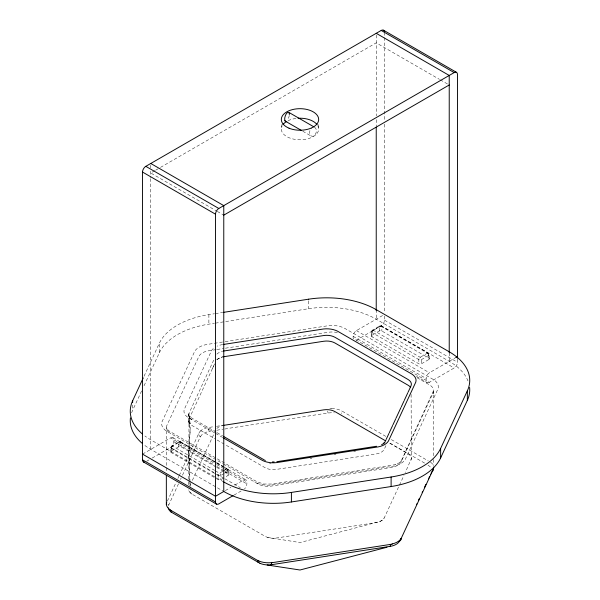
<?xml version="1.0" encoding="UTF-8"?>
<svg xmlns="http://www.w3.org/2000/svg" width="600" height="600" viewBox="0 0 600 600"><rect width="100%" height="100%" fill="white"/><g stroke="black" fill="none" stroke-linecap="round" stroke-linejoin="round"><path stroke-width="0.45" stroke-dasharray="3 2.25" d="M170.715 451.838L171.15 446.445L178.913 441.84L180.21 441.623L214.47 461.287M216.21 432.188L190.485 417.315L188.52 414.99L189.015 417.165L189.015 413.303L214.065 359.332M228.585 474.713L228.405 469.725L224.722 467.205M188.752 484.77L188.79 480.143M188.797 479.22L189.015 416.16L190.208 423.78L188.618 417.87L189.015 416.16M411.097 394.41L411.382 458.55L405.308 472.5M168.465 505.605L178.545 483.713M198.817 433.342L200.062 431.385M144.045 376.215L159.368 343.2A70.028 40.425 0 0 1 208.882 314.618L214.417 313.755M131.64 412.778A70.028 40.425 0 0 1 132.653 410.303L141.683 390.825M144.045 385.748L159.368 352.733L159.368 343.2M214.62 363.847L189.015 419.018A11.67 6.735 0 0 0 192.038 425.528L214.845 438.697M167.37 501.112L176.257 481.95M177.907 478.403L178.898 476.272M179.22 475.567L198.653 433.702A3.51 2.04 52.8 0 0 198.788 433.56M180.517 479.46L181.178 478.035M182.498 475.2L200.28 436.882A4.665 3.683 24.9 0 1 198.653 433.702M189.683 486.188L190.688 484.028M192.353 480.435L214.065 433.658M385.935 445.627L384.27 449.228A11.67 6.735 0 0 1 376.013 453.99L276.3 469.418A11.67 6.735 0 0 1 265.028 467.67L224.73 444.405M267.397 537.338L300 542.558L380.07 521.445L382.275 520.178L384.27 517.838L403.972 475.38M212.392 368.647L214.425 364.478M200.423 436.673L201.765 434.873A13.5 7.942 0.9 0 1 209.01 431.46L212.513 430.605A6.113 5.985 75.9 0 1 213.458 430.515L214.5 430.537M154.83 170.663L150.773 173.002L216.465 210.938M155.64 170.197L159.69 167.858M160.507 167.385L376.23 42.84L439.493 79.365M142.523 454.118L170.58 437.918L216.053 464.168M457.478 359.01L457.478 362.28A4.665 2.692 -60 0 1 454.178 367.995L429.42 382.29L353.123 338.243L353.123 336.33A4.665 2.692 -60 0 1 356.43 330.615L382.987 315.285M146.618 461.272L149.017 459.893M152.212 458.048L170.58 447.442A4.665 2.692 -60 0 0 173.88 441.728L173.88 439.822A4.665 2.692 -60 0 0 170.58 437.918M384.487 316.05L384.487 320.138A4.665 2.692 -60 0 1 381.188 325.853L356.43 340.147A4.665 2.692 -60 0 1 355.515 340.522M215.917 466.95L181.163 446.888A1.868 1.08 0 0 0 178.523 446.888L171.262 451.08A1.868 1.08 0 0 0 171.262 452.603L218.138 479.662A1.868 1.08 0 0 0 220.778 479.662L224.002 477.803M428.737 359.595A1.868 1.08 0 0 0 428.737 358.072L381.862 331.013A1.868 1.08 0 0 0 379.222 331.013L371.962 335.205A1.868 1.08 0 0 0 371.962 336.728L418.838 363.788A1.868 1.08 0 0 0 421.478 363.788L428.737 359.595L428.737 353.88A1.868 1.08 -60 0 0 427.418 353.115L420.158 357.308A1.868 1.08 -60 0 0 418.838 359.595L418.838 363.788M222.683 471.322L219.458 473.183A1.868 1.08 -60 0 0 218.138 475.47L218.138 479.662M223.493 470.857L226.718 468.99A1.868 1.08 -60 0 1 228.038 469.755L228.038 475.47L224.812 477.338M224.002 473.61L220.778 475.47A1.868 1.08 0 0 1 218.138 475.47L171.262 448.41A1.868 1.08 0 0 1 171.262 446.888A1.868 1.08 60 0 1 172.583 446.123L214.605 470.385M224.812 473.145L228.038 471.278A1.868 1.08 0 0 0 228.038 469.755L179.843 441.93L171.262 446.888L171.262 452.603M371.962 336.728L371.962 331.013L380.543 326.055L428.737 353.88A1.868 1.08 0 0 1 428.737 355.403L421.478 359.595A1.868 1.08 0 0 1 418.838 359.595L371.962 332.535A1.868 1.08 0 0 1 371.962 331.013A1.868 1.08 60 0 1 373.282 330.248L420.158 357.308A1.868 1.08 60 0 1 421.478 359.595L421.478 363.788M225.353 490.575L230.895 487.373M234.862 485.092L243.57 480.06A4.665 2.692 -60 0 1 246.877 481.965L246.877 483.87A4.665 2.692 -60 0 1 244.485 488.918M429.42 382.29A4.665 2.692 -60 0 1 426.12 380.385L426.12 378.48A4.665 2.692 -60 0 1 429.42 372.757L455.978 357.428M233.993 495.12L241.972 490.507M216.87 359.475L219.93 357.84M221.212 357.345L223.987 356.31M216.765 430.283L219.817 429.69A27.33 26.685 69 0 1 221.513 429.428L222.877 429.278M222.772 344.55L221.752 344.73A16.35 9.442 0 0 0 217.058 346.178M216.495 426.322L222.975 425.31M224.752 429.045L227.865 428.498A111.907 109.26 68.8 0 1 230.43 428.055L328.043 412.987A6.27 6.165 80.8 0 0 328.38 412.972L331.8 412.725A13.5 7.995 -0.4 0 1 334.41 412.875M215.347 313.612L222.728 312.472M159.368 352.733A70.028 40.425 0 0 1 208.882 324.142L214.417 323.288M215.347 323.145L308.595 308.715A70.028 40.425 0 0 1 376.23 319.185L449.228 361.327A70.028 40.425 0 0 1 468.412 382.087M222.532 342.038L206.4 344.558A18.69 10.793 0 0 0 194.722 351.3L162.03 421.748A18.69 10.793 0 0 0 166.305 430.957L222.84 463.627M225.173 341.632L328.418 325.68A18.69 10.793 0 0 1 344.377 328.147L433.695 379.718A18.69 10.793 0 0 1 437.97 388.928L405.278 459.375A18.69 10.793 0 0 1 393.6 466.118L271.582 484.995A18.69 10.793 0 0 1 255.623 482.528L254.737 482.04M216.263 349.612L208.785 350.767A14.003 8.085 0 0 0 198.877 356.483L166.815 425.565A14.003 8.085 0 0 0 170.445 433.38M217.087 349.478L223.74 348.45M225.397 348.195L328.44 332.257A14.003 8.085 0 0 1 337.455 332.603M310.132 458.46L311.918 458.19M334.17 454.748L335.955 454.47M353.76 451.717L355.538 451.44M329.827 408.75L331.612 408.607M200.077 431.393A13.95 8.655 4 0 1 208.8 427.522L211.237 427.088A30.24 23.85 -24.9 0 1 212.288 426.923L214.042 426.683A72.968 57.547 -24.9 0 0 214.388 426.638M440.303 79.83L447.607 84.045M302.782 131.227L310.665 135.773M217.282 211.403L223.77 215.145M384.487 320.138L457.478 362.28M381.188 325.853L454.178 367.995M356.43 330.615L429.42 372.757M353.123 336.33L426.12 378.48M416.445 376.373L427.088 382.522M417.045 377.692L429.555 384.923A14.003 8.085 0 0 1 433.185 392.73L433.658 455.768M385.785 436.38L347.093 414.06A72.968 42.127 60 0 1 345.817 413.303L344.535 412.53A30.24 17.46 60 0 0 343.763 412.088L341.962 411.06A4.665 2.52 -56.9 0 1 341.228 413.55M391.357 439.597L428.257 460.897M390.165 443.213L424.972 463.312M389.715 443.22L407.963 453.757A11.67 6.735 0 0 1 410.985 460.268M217.02 432.66L222.697 435.938M214.845 432.982L188.002 417.45A16.35 9.442 0 0 1 184.26 409.395L211.53 350.632A16.35 9.442 0 0 1 214.725 347.445M215.603 433.418L222.952 437.655M217.125 440.018L223.972 443.963M223.447 463.98L258.038 483.945A14.003 8.085 0 0 0 271.56 486.045L391.215 467.528A14.003 8.085 0 0 0 401.123 461.812L433.185 392.73L433.185 393.623L433.665 390.428L401.438 460.463L399.15 462.877L395.28 464.707L395.655 464.588L272.108 484.028L263.767 484.028L257.07 481.815L169.477 431.243L166.703 428.835L167.1 429.42L166.335 427.447L166.343 471.525M216.667 462.555L223.987 466.785M172.913 437.685L216.255 462.705M217.013 463.147L223.095 466.658M223.86 467.092L245.91 479.827M216.81 464.603L224.167 468.855M224.917 469.29L246.877 481.965M173.88 441.728L216.053 466.072M216.862 466.545L224.167 470.76M224.978 471.225L246.877 483.87M216.72 467.415L223.995 471.615M224.805 472.08L228.038 473.947A1.868 1.08 0 0 1 228.038 475.47M215.415 470.85L219.458 473.183A1.868 1.08 60 0 1 220.778 475.47L220.778 479.662M170.58 447.442L216 473.67M216.81 474.135L224.108 478.35M224.917 478.815L240.33 487.717M223.77 481.965L150.773 439.822A70.028 40.425 0 0 1 144.9 435.967M144.9 445.5A70.028 40.425 0 0 0 150.773 449.347L223.77 491.49M189.015 491.115L192.038 494.138L265.028 536.28A11.67 6.735 0 0 0 276.3 538.028L376.013 522.6A11.67 6.735 0 0 0 384.27 517.838M430.493 462.18L431.55 462.998A13.95 8.265 -5.4 0 1 433.433 465.803M427.98 465.09L430.035 466.673A13.5 7.845 -1.3 0 1 431.235 468.27M188.715 421.62L190.208 428.7L189.015 453.322L189.99 481.8M188.722 419.857L190.208 428.7L188.618 455.04L189.81 479.933M189.855 480.855L190.118 486.382M190.02 482.715L190.208 488.228M449.228 352.897L449.228 361.327M433.658 459.45L433.658 465.525M429.285 358.837L429.248 354.345L428.355 353.025L381.263 325.853L379.612 325.965L371.88 330.54L371.415 335.962M384.487 32.355L384.487 120.442M384.487 124.192L384.487 312.54M379.222 331.013L379.222 326.82A1.868 1.08 60 0 1 380.543 326.055A1.868 1.08 -60 0 1 381.862 326.82L381.862 331.013M376.23 35.04L376.23 115.905M376.23 119.655L376.23 126.21M376.23 309.653L376.23 319.185M318.675 124.665L318.675 128.993M308.595 300.975L308.595 308.715M281.325 124.665L281.325 128.993M208.882 314.618L208.882 324.142M178.523 446.888L178.523 442.695A1.868 1.08 60 0 1 179.843 441.93A1.868 1.08 -60 0 1 181.163 442.695L181.163 446.888M150.773 165.21L150.773 167.805M150.773 171.27L150.773 177.69M150.773 178.627L150.773 449.347M132.653 405.105L132.653 410.303M371.962 332.535A1.868 1.08 -60 0 1 373.282 330.248M427.418 353.115A1.868 1.08 60 0 1 428.737 355.403M379.222 326.82A1.868 1.08 0 0 1 381.862 326.82M171.262 448.41A1.868 1.08 -60 0 1 172.583 446.123M226.718 468.99A1.868 1.08 60 0 1 228.038 471.278M178.523 442.695A1.868 1.08 0 0 1 181.163 442.695M317.79 125.722A18.675 10.777 0 0 1 300 139.778A18.675 10.777 0 0 1 282.21 125.722M288.038 120.712A18.675 10.777 0 0 1 296.175 118.44M314.362 127.305A4.635 3.255 -74.4 0 1 315.66 133.808A4.635 3.255 -74.4 0 1 310.343 135.157A4.635 3.255 -74.4 0 1 311.603 128.002M289.245 115.462A4.635 1.897 -71.5 0 1 287.303 120.188M216.87 359.85A11.67 6.735 0 0 1 222.585 356.955M192.038 494.138A11.67 6.735 0 0 1 188.64 489.787M216.87 428.46A11.67 6.735 0 0 1 222.585 425.565M271.02 463.8A11.67 6.735 0 0 1 269.513 463.567M192.038 419.812A11.67 6.735 0 0 1 189.015 413.303M216.87 354.135A11.67 6.735 0 0 1 222.585 351.24M200.43 436.748A6.435 3.405 67.9 0 1 200.303 436.912M168.667 505.005A4.665 3.683 24.9 0 1 167.985 504.308M328.043 412.987A4.665 0.99 81.2 0 1 327.72 410.985M209.01 431.467A4.665 1.155 84.3 0 1 208.785 427.478M331.612 408.653A13.95 8.887 -1.5 0 1 341.925 411.082M170.738 447.48L170.738 447.48M401.235 460.897L400.838 461.482L401.235 460.897M189.945 416.933L189.45 416.535L189.953 416.947M188.767 415.673L188.565 414.795L188.708 415.71"/><path stroke-width="0.9" d="M431.28 472.793L431.092 473.28M166.718 502.485L166.545 502.95A13.928 7.68 6.1 0 0 170.558 510.022M433.658 467.048A13.95 8.265 -5.4 0 1 433.2 469.44L432.525 470.85A30.24 6.39 -81.2 0 0 432.24 471.45L431.775 472.493A72.968 15.42 -81.2 0 1 431.303 473.528L428.715 479.1M428.737 478.245L428.925 477.817M429.3 476.963L429.487 476.535M399.668 540.795L399.36 541.365M132.653 402.502L132.653 400.77L143.257 377.91M384.6 442.785L385.935 439.912M386.272 439.192L388.942 433.433M389.28 432.713L392.618 425.52M392.955 424.8L395.625 419.04M395.955 418.32L400.965 407.528M401.303 406.808L403.972 401.048M404.31 400.327L407.647 393.135M407.978 392.415L410.985 385.935A11.67 6.735 0 0 0 407.963 379.433L334.972 337.29A11.67 6.735 0 0 0 323.7 335.543L223.987 350.97A11.67 6.735 0 0 0 223.282 351.09M142.523 454.118L215.513 496.26L223.77 491.49A70.028 40.425 0 0 0 291.405 501.96L391.118 486.533A70.028 40.425 0 0 0 440.632 457.942L440.632 448.418L467.347 390.847A70.028 40.425 0 0 0 449.228 351.795L376.23 309.653A70.028 40.425 0 0 0 308.595 299.19L223.65 312.33M416.572 504.42L416.842 503.85M422.168 492.39L422.43 491.812M425.625 484.95L425.888 484.373M418.972 499.26L419.235 498.69M440.632 457.942L467.347 400.373A70.028 40.425 0 0 0 469.605 387.428M418.44 500.408L418.702 499.838M428.58 479.385L401.123 538.545A4.942 3.127 13 0 1 399.562 540.653M425.092 486.082L425.355 485.52M424.56 487.222L424.822 486.653M384.143 442.853L382.8 444.03M144.608 462.173A4.665 2.692 -60 0 1 142.523 459.832L142.523 172.05A4.665 2.692 -60 0 1 145.822 166.335L381.188 30.45A4.665 2.692 -60 0 1 384.36 31.38M233.19 495.577L218.812 503.88A4.665 2.692 -60 0 1 215.513 501.975L215.513 214.192A4.665 2.692 -60 0 1 218.812 208.478L454.178 72.593A4.665 2.692 -60 0 1 457.478 74.498L457.478 358.192M223.77 215.145L449.228 84.983M455.978 357.428L457.478 356.558M381.593 444.728L382.215 444.39M386.963 547.245L300 570L267.173 564.998M392.408 543.982L391.537 544.178M391.38 544.207L390.787 544.335A3.488 3.173 15 0 1 390.48 544.403L272.392 562.643M223.665 344.415L323.528 328.987A16.35 9.442 0 0 1 337.493 331.147L411.998 374.16A16.35 9.442 0 0 1 415.74 382.222L388.47 440.985A16.35 9.442 0 0 1 378.248 446.888L276.472 462.63A16.35 9.442 0 0 1 262.507 460.47L223.71 438.097M276.847 461.685L376.56 446.257M223.77 481.965A70.028 40.425 0 0 0 291.405 492.428L391.118 477A70.028 40.425 0 0 0 440.632 448.418M271.95 564.638L389.955 546.382A4.665 0.99 81.2 0 0 390.39 544.388L390.42 544.395M272.34 562.65L271.98 562.702A5.887 4.643 -24.9 0 1 271.56 562.748A4.665 1.155 84.3 0 1 270.877 564.78A6.855 2.123 -4.8 0 0 271.778 564.645L271.897 564.645M274.185 461.94L272.377 461.94M260.22 563.362L259.507 563.04M258.952 561.105L258.285 560.79M264.683 460.155L265.343 460.463M259.395 562.987L172.163 512.655A6.855 2.558 13.4 0 1 171.547 512.243A4.665 2.52 -56.9 0 1 170.445 510.082A5.887 3.397 60 0 0 170.708 510.255L170.97 510.412M258.24 560.76L257.663 560.475A3.593 2.768 -35.1 0 1 257.475 560.385L171.053 510.457M383.52 30.218L456.51 72.36M381.188 30.45L454.178 72.593M376.23 33.307L449.228 75.45L449.228 352.897M289.335 112.68L313.755 126.78M284.67 120.765L301.207 130.32M150.773 163.477L223.77 205.62L223.77 491.49M145.822 166.335L218.812 208.478M142.523 172.05L215.513 214.192M385.155 440.588L334.972 411.615A11.67 6.735 0 0 0 323.7 409.868L223.987 425.295A11.67 6.735 0 0 0 223.282 425.415M223.507 436.403L264.06 459.817M142.523 459.832L215.513 501.975M143.49 461.97L216.48 504.112M258.615 562.575L258.675 562.605A4.665 2.692 -60 0 1 257.43 560.332L257.452 560.362M166.35 504.57L166.343 475.207M467.347 390.847L467.347 400.373M391.118 477L391.118 486.533M376.23 127.148L376.23 310.748M308.595 299.19L308.595 299.782M291.405 492.428L291.405 501.96M282.862 124.71A18.675 10.777 0 0 1 286.793 121.373M298.072 118.267A18.675 10.777 0 0 1 317.138 124.71M285.457 121.087A4.635 1.897 -71.5 0 1 286.087 114.165A4.635 1.897 -71.5 0 1 289.327 114.525M142.245 433.845A70.028 40.425 0 0 1 132.653 400.77M142.245 443.377A70.028 40.425 0 0 1 130.433 417.93M410.482 387.315A11.67 6.735 0 0 0 407.963 385.147L334.972 343.005A11.67 6.735 0 0 0 323.7 341.257L223.987 356.685A11.67 6.735 0 0 0 223.282 356.805M400.935 538.5A4.875 3.248 34.9 0 1 399.893 540.923M401.04 538.515A13.928 7.298 -4.7 0 1 392.385 543.908M399.263 541.582A13.492 7.665 -0.6 0 1 392.01 546L390.3 546.33A10.357 9.78 47.3 0 1 389.963 546.428M433.185 469.44A4.665 3.502 23 0 1 431.73 471.923M271.5 562.627A13.928 6.975 1.3 0 1 259.05 561.067M171.465 512.273A13.492 7.77 1 0 1 168.262 507.877M270.9 564.84A13.492 7.65 0.4 0 1 260.243 563.415M430.65 474.3A6.113 1.073 -51.1 0 1 430.553 474.48M383.835 443.25L383.332 443.662L383.835 443.25M289.043 128.19A18.675 10.777 0 0 0 318.57 120.578A18.675 10.777 0 0 0 292.38 109.62A18.675 10.777 0 0 0 289.043 128.19"/></g></svg>
